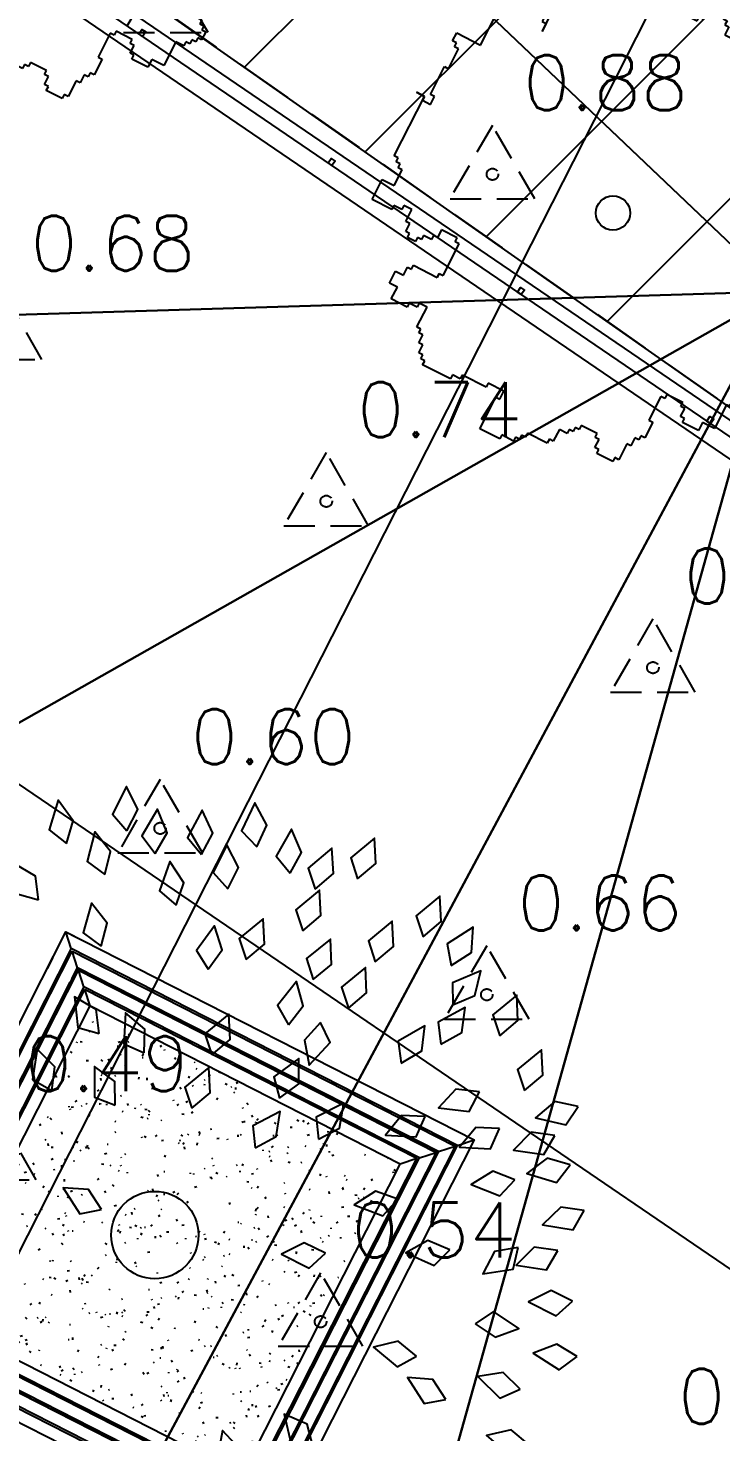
# Model space of a CAD drawing. Header units: metres. Extents: x 543100 to 543604, y 9574012 to 9574398.
# Drawn here: x 543233.81 to 543241.38, y 9574152.51 to 9574167.81 of the extents above; entities that cross this region are included whole.
import ezdxf

# ---------------------------------------------------------------- set-up
doc = ezdxf.new("R2010")
doc.units = ezdxf.units.M
doc.header["$LTSCALE"] = 0.1
for name, pattern in [('CONTINUO', [0]), ('DASHED2', [9.524999999999999, 6.35, -3.175]), ('HIDDEN', [9.524999999999999, 6.35, -3.175])]:
    doc.linetypes.add(name, pattern=pattern)
for name, color, linetype in [('#PROJ_PLATOS', 2, 'HIDDEN'), ('Area praça', 5, 'Continuous'), ('C-TOPO-TEXT', 7, 'Continuous'), ('HACHURA', 1, 'Continuous'), ('IMPL_CANTEIRO', 8, 'Continuous'), ('IMPL_CERCA', 8, 'Continuous'), ('IMPL_MEIO FIO', 8, 'Continuous'), ('IMPL_VEGETAÇÃO', 8, 'Continuous'), ('IMPL_ÁRVORES', 8, 'Continuous'), ('IMPLANTAÇÃO', 1, 'Continuous'), ('MalhaTriTG', 7, 'CONTINUO'), ('PROJ_PLATOS', 2, 'DASHED2'), ('PROJ_TERRA_PERFIS', 2, 'Continuous'), ('XREF_IMPLNTACAO', 2, 'Continuous')]:
    doc.layers.add(name, color=color, linetype=linetype)
doc.layers.get('IMPLANTAÇÃO').off()
doc.styles.get("Standard").update_dxf_attribs({"font": 'simplex.shx'})

# ---------------------------------------------------------------- blocks, each defined once
blk = doc.blocks.new('A$C76815E95')
at = {"layer": 'HACHURA'}
h = blk.add_hatch(dxfattribs=at)
h.set_pattern_fill('ANSI31', color=1, scale=0.5, style=0)
h.set_pattern_definition([(45, (-56.71623454557266, -140.2760906778276), (-1.122532015133644, 1.122532015133644), [])])
h.paths.add_polyline_path([(78.50253660278395, -21.53023425675929), (78.1706479433924, -22.02040452882648), (30.00293476006482, -129.1186275184155), (23.85615117452107, -140.2760906778276), (-56.71623454557266, -83.83502537757158), (-56.29154449922498, -82.40403590723872), (-2.601691384217702, 20.28950879722834), (78.41679475666024, -21.48937489651144)])
at = {"layer": 'HACHURA', "color": 8, "elevation": 30.47163635617762, "flags": 128}
blk.add_lwpolyline([(78.50253660278395, -21.53023425675929), (78.1706479433924, -22.02040452882648), (30.00293476006482, -129.1186275184155), (23.85615117452107, -140.2760906778276), (-56.71623454557266, -83.83502537757158), (-56.29154449922498, -82.40403590723872), (-2.601691384217702, 20.28950879722834), (78.41679475666024, -21.48937489651144)], close=True, dxfattribs=at)
blk = doc.blocks.new('A$C7A5F3391')
at = {"layer": 'IMPL_CANTEIRO', "ltscale": 10}
h = blk.add_hatch(dxfattribs=at)
h.set_pattern_fill('STIPPLE', color=1, scale=1.199999999999999, style=0)
h.set_pattern_definition([(0, (1.314001066493802, 1.12600040435791), (0.5280000000000001, 0.912), [0.024, -0.804, 0.012, -0.3479999999999999, 0.024, -0.8519999999999999]), (10, (1.086001066491008, 1.618000403046608), (0.3227045468060177, 1.141377139893174), [0.01199999999999999, -0.2039999999999996, 0.02399999999999998, -0.6359999999999986, 0.01199999999999999, -0.7919999999999985]), (20, (0.9660010664956644, 1.234000403434038), (0.5338838142368371, 0.8839050135031062), [0.024, -0.6600000000000001, 0.012, -0.4919999999999999, 0.024, -0.384]), (30, (1.314001066493802, 1.162000402808189), (-0.0878770255651225, 1.016207473096821), [0.012, -0.396, 0.024, -0.588, 0.012, -0.7800000000000001]), (40, (0.9780010664835572, 1.426000403240323), (0.1353436692790789, 0.8654814216296473), [0.02399999999999998, -0.5279999999999986, 0.01199999999999999, -0.3359999999999992, 0.02399999999999998, -0.6119999999999985]), (49.99999999999999, (1.158001066418365, 0.9940004032105207), (-0.3209914589391149, 0.942933976102324), [0.012, -0.4440000000000001, 0.024, -0.7320000000000001, 0.012, -0.3720000000000001]), (59.99999999999999, (1.194001066498458, 1.078000403940678), (-0.3978921197972753, 0.8948306325798366), [0.024, -0.4919999999999999, 0.012, -0.5760000000000001, 0.024, -0.4440000000000001]), (70, (1.062001066398807, 0.9340004026889801), (-0.4395690809214816, 0.8623473911932729), [0.01199999999999999, -0.2279999999999996, 0.02399999999999998, -0.3839999999999992, 0.01199999999999999, -0.5279999999999986]), (80, (1.122001066454686, 1.642000403255224), (-0.8342613752752936, 0.6588778018143997), [0.02399999999999998, -0.5279999999999986, 0.01199999999999999, -0.6239999999999986, 0.02399999999999998, -0.5879999999999984]), (90, (1.194001066498458, 1.12600040435791), (-1.056, 0.4440000000000001), [0.012, -0.3720000000000001, 0.024, -0.7320000000000001, 0.012, -0.7440000000000001]), (99.99999999999984, (1.002001066459343, 1.498000403866172), (-0.9564327567144508, 0.5868324990008614), [0.024, -0.4679999999999999, 0.012, -0.3839999999999999, 0.024, -0.8759999999999998]), (109.9999999999999, (0.9180010664276779, 0.814000403508544), (-0.8941034981209792, 0.3513900036253563), [0.012, -0.3119999999999997, 0.02399999999999999, -0.6359999999999995, 0.012, -0.6959999999999995]), (120, (0.5940010664053261, 0.9580004028975964), (-1.167384387633061, 0.101969071343143), [0.02399999999999998, -0.8039999999999985, 0.01199999999999999, -0.3719999999999992, 0.02399999999999998, -0.4919999999999992]), (130, (0.8580010664882138, 0.6940004043281078), (-1.153201201712265, 0.2542105197850551), [0.012, -0.264, 0.024, -0.5160000000000001, 0.012, -0.6720000000000002]), (140, (0.4980010665021837, 1.654000403359532), (-0.8361066983658826, -0.0816675513757016), [0.024, -0.4320000000000001, 0.012, -0.3720000000000001, 0.024, -0.504]), (150, (1.494001066428609, 0.6220004037022591), (-0.9452998889711172, -0.7013074360871939), [0.012, -0.336, 0.024, -0.7440000000000001, 0.012, -0.684]), (160, (0.7020010664127767, 1.294000403955579), (-0.918770361561692, -0.5595042651453135), [0.02399999999999998, -0.5039999999999986, 0.01199999999999999, -0.4559999999999992, 0.02399999999999998, -0.7319999999999985]), (170, (0.7740010664565489, 1.006000403314829), (-0.8459059631251259, -0.5819511161165967), [0.01199999999999999, -0.3959999999999992, 0.02399999999999998, -0.5399999999999985, 0.01199999999999999, -0.5279999999999986])])
h.paths.add_polyline_path([(4.400001066504046, 0.6000004038214684), (4.400001066504046, 4.400000402703881), (0.6000010668067262, 4.400000402703881), (0.6000010664574802, 0.6000004038214684)])
at = {"layer": 'IMPL_CANTEIRO', "color": 1, "ltscale": 10}
for p, q in [((0.1350010664900765, 4.865000404417515), (1.06648076325655e-06, 5.000000404193997)), ((4.86500106647145, 4.865000404417515), (5.000001066480763, 5.000000404193997)), ((0.2900010664016008, 4.710000403225422), (0.1550010665087029, 4.845000403001904)), ((4.71000106644351, 4.710000403225422), (4.845001066452824, 4.845000403001904)), ((0.4450010664295405, 4.555000403895974), (0.3100010665366426, 4.690000403672457)), ((4.555001066531986, 4.555000403895974), (4.690001066424884, 4.690000403672457)), ((0.465001066448167, 4.535000404343009), (0.6000010664574802, 4.400000402703881)), ((4.535001066396944, 4.535000404343009), (4.400001066504046, 4.400000402703881)), ((0.465001066448167, 0.4650004040449858), (0.6000010664574802, 0.6000004038214684)), ((4.535001066396944, 0.4650004040449858), (4.400001066504046, 0.6000004038214684)), ((0.4450010664295405, 0.4450004026293755), (0.3100010665366426, 0.3100004028528929)), ((4.555001066531986, 0.4450004026293755), (4.690001066424884, 0.3100004028528929)), ((0.2900010664016008, 0.2900004032999277), (0.1550010665087029, 0.1550004035234451)), ((4.71000106644351, 0.2900004032999277), (4.845001066452824, 0.1550004035234451)), ((0.1350010664900765, 0.13500040397048), (1.06648076325655e-06, 4.041939973831177e-07)), ((4.86500106647145, 0.13500040397048), (5.000001066480763, 4.041939973831177e-07))]:
    blk.add_line(p, q, dxfattribs=at)
for points in [[(1.06648076325655e-06, 4.865000404417515), (1.06648076325655e-06, 5.000000404193997), (5.000001066480763, 5.000000404193997), (5.000001066480763, 4.041939973831177e-07), (4.86500106647145, 4.041939973831177e-07)], [(5.000001066480763, 0.13500040397048), (5.000001066480763, 4.041939973831177e-07), (1.06648076325655e-06, 4.041939973831177e-07), (1.06648076325655e-06, 5.000000404193997), (0.1350010664900765, 5.000000404193997)], [(1.06648076325655e-06, 4.710000403225422), (1.06648076325655e-06, 4.845000403001904)], [(0.1350010664900765, 4.865000404417515), (0.1350010664900765, 0.13500040397048), (4.86500106647145, 0.13500040397048)], [(4.86500106647145, 0.13500040397048), (4.86500106647145, 4.865000404417515), (0.1350010664900765, 4.865000404417515)], [(0.1550010665087029, 4.845000403001904), (4.845001066452824, 4.845000403001904), (4.845001066452824, 0.1550004035234451), (0.1550010665087029, 0.1550004035234451), (0.1550010665087029, 4.845000403001904)], [(1.06648076325655e-06, 4.555000403895974), (1.06648076325655e-06, 4.690000403672457)], [(0.2900010664016008, 4.710000403225422), (0.2900010664016008, 0.2900004032999277), (4.71000106644351, 0.2900004032999277)], [(0.2900010664016008, 4.575000403448939), (0.2900010665180162, 4.710000403225422), (4.71000106644351, 4.710000403225422), (4.71000106644351, 0.4650004040449858)], [(4.71000106644351, 0.2900004032999277), (4.71000106644351, 4.710000403225422), (0.2900010664016008, 4.710000403225422)], [(4.53500106651336, 0.2900004032999277), (0.2900010665180162, 0.2900004032999277), (0.2900010665180162, 4.535000404343009)], [(4.53500106651336, 0.4650004040449858), (0.465001066448167, 0.4650004040449858), (0.465001066448167, 4.535000404343009)], [(4.535001066396944, 4.041939973831177e-07), (4.400001066504046, 4.041939973831177e-07)]]:
    blk.add_lwpolyline(points, dxfattribs=at)
for points in [[(4.690001066424884, 0.3100004028528929), (0.3100010665366426, 0.3100004028528929), (0.3100010665366426, 4.690000403672457), (4.690001066424884, 4.690000403672457), (4.690001066424884, 0.3100004028528929)], [(4.555001066531986, 0.4450004026293755), (4.555001066531986, 4.555000403895974), (0.4450010664295405, 4.555000403895974), (0.4450010664295405, 0.4450004026293755), (4.555001066531986, 0.4450004026293755)], [(0.465001066448167, 4.535000404343009), (0.465001066448167, 0.4650004040449858), (4.53500106651336, 0.4650004040449858), (4.53500106651336, 4.535000404343009)], [(4.400001066504046, 0.6000004038214684), (4.400001066504046, 4.400000402703881), (0.6000010664574802, 4.400000402703881), (0.6000010664574802, 0.6000004038214684), (4.400001066504046, 0.6000004038214684)]]:
    blk.add_lwpolyline(points, close=True, dxfattribs=at)
blk = doc.blocks.new('A1')
at = {"color": 2, "linetype": 'ByBlock'}
for points in [[(1605.805146769321, 855.835932528212), (1603.935506710344, 834.0568507086693), (1621.185543013738, 818.5337970993021), (1623.88547463397, 846.6701603739318)], [(1697.727933368341, 853.670775403324), (1692.859250214816, 832.3606866375999), (1707.792545887601, 814.5976456204514), (1714.364193248543, 842.0886990749716)], [(1562.249442142199, 829.1879277346226), (1562.570165614134, 807.3310959581042), (1581.287975911715, 793.6134969155768), (1581.156749833615, 821.8787998290843)], [(1655.827936582584, 822.8912061060992), (1649.445784483455, 801.9844585485259), (1663.068773062901, 783.1976778772123), (1671.59212260717, 810.1475773505333)], [(1483.701804994094, 801.2094770014766), (1490.56915167703, 780.4570432071275), (1512.541648488745, 772.9912324884662), (1503.931237245813, 799.9134424145373)], [(1621.488139643601, 759.1254185727777), (1623.930958217156, 780.8476789585934), (1607.095906378131, 796.8198414735775), (1603.655585073986, 768.7643828531925)], [(1527.321387777894, 796.0382274261221), (1534.401847885043, 775.3575348960463), (1556.449981647228, 768.1181465632836), (1547.563081762117, 794.9503581662784)], [(1452.367947790961, 770.7381590355562), (1456.383929816725, 749.251050174166), (1477.153701888621, 738.8999384508189), (1472.239667440532, 766.7351110660356)], [(1541.33466052361, 762.5701398026209), (1554.188659411732, 744.8896796435472), (1577.390920452622, 744.4606943079763), (1560.999854648378, 767.4884499710201)], [(1695.059017750933, 766.5309269304782), (1684.185614917522, 747.5679875571934), (1693.287635356688, 726.2212742328252), (1707.593015173564, 750.5995571373035)], [(1401.371083981562, 753.1041829222904), (1406.825013291718, 731.9363154356411), (1428.24473479886, 723.007459048387), (1421.467277005049, 750.4484982949062)], [(1434.519913082167, 746.0343645548376), (1441.676603159797, 725.3799280826113), (1463.751288521906, 718.2219107599457), (1454.765481849751, 745.0211616361642)], [(1487.349490312144, 731.8431149518942), (1489.484387298575, 710.0884333015044), (1509.276821186622, 697.972802628073), (1506.7985223504, 726.1295532210343)], [(1672.19243698505, 724.6559871093675), (1667.484273405992, 703.3098597190108), (1682.550832425554, 685.6597111321639), (1688.915393473382, 713.1994448226773)], [(1410.73386247116, 702.6176660150026), (1390.616083343322, 711.1674567619183), (1370.498304215485, 699.6000928102094), (1396.399944842575, 688.2841932922327)], [(1571.548081280026, 707.6948361854231), (1572.897589419912, 685.8773480936907), (1592.240539424931, 673.056301688227), (1590.778572273389, 701.2840756196531)], [(1451.931999201903, 697.9274346674154), (1461.064482215511, 678.067381473664), (1483.73091899999, 673.0912796536686), (1472.180085787086, 698.889008646034)], [(1376.282165714737, 659.6172478466923), (1356.1643865869, 668.167038593608), (1336.046607459063, 656.5996746418991), (1361.948248086153, 645.2837751239225)], [(1789.237755888362, 677.9905854995447), (1772.756356304956, 663.6313575737635), (1774.369732900194, 640.4812828052087), (1795.866611124067, 658.8341789173725)], [(1430.384873712266, 666.3335064193398), (1438.178706807111, 645.9109667990518), (1460.464774762134, 639.441027005528), (1450.652126998818, 665.9486959514959)], [(1551.841715252689, 644.2209406873433), (1554.488624586732, 622.522603658211), (1574.561043537183, 610.8767055260239), (1571.419975885604, 638.9672424216417)], [(1473.003234759495, 632.2673248861447), (1482.227414249997, 612.4496945641436), (1504.916608676869, 607.5784111513944), (1493.246660624061, 633.3224761280189)], [(1370.506289334895, 608.5773974895322), (1353.690627096682, 622.5436948636707), (1331.098604173359, 617.2399748428008), (1352.660318782067, 598.9632948322375)], [(1407.580389902089, 615.1675248890926), (1389.35719607406, 627.2397726316873), (1367.468539011684, 619.5316186481784), (1390.874773659496, 603.6857122781571)], [(1842.144852864153, 625.1705891475613), (1821.234224379189, 618.801164117287), (1813.24542767875, 597.0133676911495), (1840.365727402343, 604.977908605628)], [(1625.815032322537, 607.6719504558448), (1626.254020611507, 585.8171741327012), (1645.045784184739, 572.2010598692453), (1644.761613634231, 600.4652388980827)], [(1339.031908620562, 590.9563280872221), (1320.133823516009, 601.942061482564), (1298.733476577185, 592.9668680737441), (1323.026445264961, 578.5170846355513)], [(1439.407177066656, 590.5707068000656), (1421.009162993449, 602.3748178218477), (1399.235723286552, 594.3469744528031), (1422.871480200791, 578.8455047106485)], [(1535.882380500557, 554.4883034981798), (1518.080356993575, 567.1734096431566), (1495.94218042682, 560.2142369820638), (1518.795888348332, 543.5813598011875)], [(1327.496551329733, 556.0139011487764), (1307.378772201896, 564.5636918956915), (1287.260993074058, 552.9963279439833), (1313.162633701149, 541.6804284260065)], [(1367.732109585407, 527.3469557032354), (1347.61433045757, 535.8967464501511), (1327.496551329733, 524.3293824984421), (1353.398191956823, 513.0134829804655)], [(1416.517723970412, 524.5808469321751), (1396.399944842575, 533.1306376790908), (1376.282165714738, 521.5632737273819), (1402.183806341829, 510.2473742094053)], [(1439.936584409221, 507.9215759848083), (1461.027378739647, 502.1768085078638), (1479.392097845023, 516.3636347212346), (1452.195957117716, 524.0652253761823)], [(1518.549657046377, 505.7413202655241), (1498.993337784474, 515.5072987510114), (1478.204815717976, 505.193895039411), (1503.36470866223, 492.312732199453)], [(1569.10941863211, 506.4005534170423), (1551.15705384351, 518.871983060414), (1529.103634848492, 511.6487111938766), (1552.154507121278, 495.2901704111658)], [(1407.989966793425, 483.9513708925214), (1387.943637593153, 492.6673702297645), (1367.730812145157, 481.2669038692796), (1393.537911516714, 469.7370213415825)], [(1307.378772201896, 478.5628555590716), (1287.260993074058, 487.1126463059874), (1267.143213946221, 475.5452823542784), (1293.044854573311, 464.2293828363018)], [(1455.059716797969, 482.6121713943778), (1433.604303641036, 486.7941810928111), (1416.329855252674, 471.2982984556208), (1444.017720715244, 465.6126432425001)], [(1372.54022024436, 455.4367154117792), (1352.3436859367, 463.798770231738), (1332.334510929687, 452.0445428489425), (1358.34041779009, 440.9703666970152)], [(1333.243799355407, 448.2266765229657), (1313.072593333625, 456.649645505414), (1293.028035712929, 444.9558584533807), (1319.000402769615, 433.8032480617006)], [(1511.322758110345, 432.5448641859682), (1491.204978982508, 441.0946549328832), (1471.087199854671, 429.5272909811749), (1496.988840481761, 418.2113914631983)], [(1563.126039364526, 438.3285461618229), (1543.008260236689, 446.878336908738), (1522.890481108852, 435.3109729570297), (1548.792121735942, 423.9950734390531)], [(1419.28391860049, 420.9775002342586), (1399.166139472653, 429.5272909811736), (1379.048360344816, 417.9599270294653), (1404.950000971907, 406.6440275114887)], [(1330.826670221171, 421.0966651293322), (1308.982454298639, 421.9054849994651), (1294.316217142284, 403.9213132503625), (1322.5505579424, 402.5921899833958)], [(1683.145728019312, 406.6066364572472), (1672.341899254213, 387.6039723580491), (1681.522096362743, 366.2907622085611), (1695.738031293999, 390.7213119998814)], [(1443.116483006037, 394.1121453409192), (1421.504897694639, 397.3928981783905), (1404.893849092158, 381.1878986364654), (1432.79533589894, 376.6655537749112)], [(1323.050186818078, 383.0532466080728), (1301.211168922613, 382.1144941305684), (1288.028436331404, 363.0162086772507), (1316.278721240538, 363.9467846433446)], [(1369.40359450773, 376.8829974925), (1347.548171716146, 376.4774688824347), (1333.903303648319, 357.7065732927358), (1362.167884611692, 357.9474716963201)], [(1537.933184464585, 376.3821109997231), (1518.071378537852, 367.2534405499109), (1513.090925692175, 344.5879594105289), (1538.890871541898, 356.1338402009766)], [(1592.611716881266, 374.5063733399847), (1573.256337759834, 364.3479651025646), (1569.472196763241, 341.4523493050891), (1594.630681965872, 354.336261420005)], [(1352.149702690532, 340.9951831265333), (1330.294656771317, 341.4205379448313), (1315.946279335931, 323.1817602774695), (1344.19959681808, 322.3483214202245)], [(1404.214959962012, 341.3379358943461), (1382.558203602869, 338.3699630418404), (1371.210856598375, 318.127269007021), (1399.251793241514, 321.6840148865178)], [(1540.629021322103, 331.5928971418144), (1522.462362812728, 319.4357396839113), (1521.131972787046, 296.267679596643), (1544.779350979022, 311.7514153771805)], [(1606.985857690039, 316.7041015266496), (1586.343054850017, 309.5139242158712), (1579.220846895336, 287.4276592605177), (1606.005489661047, 296.456916206088)], [(1370.504571019205, 302.8261831179324), (1348.677192978255, 304.0049649933941), (1333.708378343731, 286.2718452942275), (1361.916149323615, 284.4645751367093)], [(1468.695821488649, 296.9764237648368), (1447.325351555455, 292.3800149833016), (1437.540509518877, 271.3375386046305), (1465.23239448503, 277.0035845007752)], [(1363.80573268345, 270.2897353887587), (1341.946784312251, 270.188074394396), (1328.042286671324, 251.6086801313636), (1356.307485226049, 251.45662837093)], [(1408.722477222235, 270.5294687535088), (1387.437419554296, 265.5524938766379), (1378.029580756564, 244.338783334076), (1405.615962417985, 250.4980134731655)], [(1399.484493639404, 226.1499623564425), (1377.989261559991, 222.1776888632583), (1367.595929928404, 201.4290117144955), (1395.441039081256, 206.286425155994)], [(1456.881544207616, 226.597870043015), (1438.726776224497, 214.4229631303681), (1437.419030236507, 191.253613846053), (1461.051264039074, 206.7604540972677)]]:
    blk.add_lwpolyline(points, close=True, dxfattribs=at)
at = {"color": 2}
blk.add_circle((1681.969863915083, 460.757474932687), 40, dxfattribs=at)
blk = doc.blocks.new('Arv-sup')
at = {"layer": 'IMPL_VEGETAÇÃO', "color": 2}
for p, q in [((-0.415055821887476, 2.138491807605618), (-0.3374561002065271, 2.138491807605618)), ((-0.415055821887476, 2.060930780092463), (-0.415055821887476, 2.138491807605618)), ((-0.3374561002065271, 2.138491807605618), (-0.3374561002065271, 2.09971129384904)), ((-0.3374561002065271, 2.09971129384904), (-0.2210565176851027, 2.09971129384904)), ((-0.2210565176851027, 2.09971129384904), (-0.2210565176851027, 2.060930780092463)), ((-0.8806546373597381, 2.060930780092463), (-0.8030544302922191, 2.060930780092463)), ((-0.8806546373597381, 1.71190549425117), (-0.8806546373597381, 2.060930780092463)), ((-0.8030544302922191, 2.060930780092463), (-0.8030544302922191, 2.022150266335885)), ((-0.8030544302922191, 2.022150266335885), (-0.6866548477707966, 2.022150266335885)), ((-0.6866548477707966, 2.022150266335885), (-0.6866548477707966, 1.94458890780669)), ((-0.5314554044088986, 1.983369752579293), (-0.492655543568425, 1.983369752579293)), ((-0.5314554044088986, 1.905808394050112), (-0.5314554044088986, 1.983369752579293)), ((-0.492655543568425, 2.022150266335885), (-0.4538556827279496, 2.022150266335885)), ((-0.492655543568425, 1.983369752579293), (-0.492655543568425, 2.022150266335885)), ((-0.4538556827279496, 2.060930780092463), (-0.415055821887476, 2.060930780092463)), ((-0.4538556827279496, 2.022150266335885), (-0.4538556827279496, 2.060930780092463)), ((-0.2210565176851027, 2.060930780092463), (-0.1822566568446291, 2.060930780092463)), ((-0.2210565176851027, 2.022150266335885), (-0.2210565176851027, 1.86702788029352)), ((-0.1822566568446291, 2.022150266335885), (-0.2210565176851027, 2.022150266335885)), ((-0.1822566568446291, 2.060930780092463), (-0.1822566568446291, 2.022150266335885)), ((-0.06585707432320476, 2.022150266335885), (0.01174264735774422, 2.022150266335885)), ((-0.06585707432320476, 1.86702788029352), (-0.06585707432320476, 2.022150266335885)), ((0.01174264735774422, 2.022150266335885), (0.01174264735774422, 1.983369752579293)), ((0.01174264735774422, 1.983369752579293), (0.05054250819821782, 1.983369752579293)), ((0.01174264735774422, 1.983369752579293), (0.08934236903869142, 1.983369752579293)), ((0.05054250819821782, 1.983369752579293), (0.05054250819821782, 1.94458890780669)), ((0.08934236903869142, 1.983369752579293), (0.08934236903869142, 1.94458890780669)), ((0.3997412557624873, 1.983369752579293), (0.4773414628300063, 1.983369752579293)), ((0.3997412557624873, 1.94458890780669), (0.3997412557624873, 1.983369752579293)), ((0.4773414628300063, 1.983369752579293), (0.4773414628300063, 1.905808394050112)), ((-0.6866548477707966, 1.94458890780669), (-0.6090551260898476, 1.94458890780669)), ((-0.6090551260898476, 1.94458890780669), (-0.6090551260898476, 1.905808394050112)), ((-0.6090551260898476, 1.905808394050112), (-0.5314554044088986, 1.905808394050112)), ((-0.2210565176851027, 1.86702788029352), (-0.1822566568446291, 1.86702788029352)), ((-0.1822566568446291, 1.86702788029352), (-0.1822566568446291, 1.828247366536942)), ((-0.1046569351636801, 1.86702788029352), (-0.06585707432320476, 1.86702788029352)), ((-0.1046569351636801, 1.828247366536942), (-0.1046569351636801, 1.86702788029352)), ((0.08934236903869142, 1.94458890780669), (0.1281422298791668, 1.94458890780669)), ((0.1281422298791668, 1.94458890780669), (0.1281422298791668, 1.905808394050112)), ((0.1281422298791668, 1.905808394050112), (0.1669420907196404, 1.905808394050112)), ((0.1669420907196404, 1.905808394050112), (0.1669420907196404, 1.828247366536942)), ((0.2833416732410647, 1.86702788029352), (0.3221415340815383, 1.86702788029352)), ((0.2833416732410647, 1.828247366536942), (0.2833416732410647, 1.86702788029352)), ((0.3221415340815383, 1.905808394050112), (0.3609413949220137, 1.905808394050112)), ((0.3221415340815383, 1.86702788029352), (0.3221415340815383, 1.905808394050112)), ((0.3609413949220137, 1.94458890780669), (0.3997412557624873, 1.94458890780669)), ((0.3609413949220137, 1.905808394050112), (0.3609413949220137, 1.94458890780669)), ((0.4773414628300063, 1.905808394050112), (0.5161413236704799, 1.905808394050112)), ((0.5161413236704799, 1.905808394050112), (0.5161413236704799, 1.86702788029352)), ((0.5161413236704799, 1.86702788029352), (0.6713407670323779, 1.86702788029352)), ((0.6713407670323779, 1.86702788029352), (0.6713407670323779, 1.828247366536942)), ((-1.268653245764483, 1.750686008007747), (-1.152253663243059, 1.750686008007747)), ((-1.268653245764483, 1.71190549425117), (-1.268653245764483, 1.750686008007747)), ((-1.152253663243059, 1.750686008007747), (-1.152253663243059, 1.71190549425117)), ((-0.1822566568446291, 1.828247366536942), (-0.1046569351636801, 1.828247366536942)), ((0.1669420907196404, 1.828247366536942), (0.2833416732410647, 1.828247366536942)), ((0.6713407670323779, 1.828247366536942), (0.7101406278728533, 1.828247366536942)), ((0.7101406278728533, 1.828247366536942), (0.7101406278728533, 1.71190549425117)), ((-1.307453106604957, 1.71190549425117), (-1.268653245764483, 1.71190549425117)), ((-1.307453106604957, 1.556783108208819), (-1.307453106604957, 1.71190549425117)), ((-1.152253663243059, 1.71190549425117), (-0.8806546373597381, 1.71190549425117)), ((0.7101406278728533, 1.71190549425117), (0.7489404887133269, 1.71190549425117)), ((0.7489404887133269, 1.71190549425117), (0.7489404887133269, 1.595563621965397)), ((0.7489404887133269, 1.595563621965397), (0.7877403495538022, 1.595563621965397)), ((0.7877403495538022, 1.595563621965397), (0.7877403495538022, 1.440441235923046)), ((-1.268653245764483, 1.556783108208819), (-1.307453106604957, 1.556783108208819)), ((-1.268653245764483, 1.518002594452227), (-1.268653245764483, 1.556783108208819)), ((-1.229853384924008, 1.518002594452227), (-1.268653245764483, 1.518002594452227)), ((-1.229853384924008, 1.401660722166454), (-1.229853384924008, 1.518002594452227)), ((0.9041399320752248, 1.479221749679624), (0.9429397929157002, 1.479221749679624)), ((0.9041399320752248, 1.440441235923046), (0.9041399320752248, 1.479221749679624)), ((0.9429397929157002, 1.518002594452227), (1.020539514596647, 1.518002594452227)), ((0.9429397929157002, 1.479221749679624), (0.9429397929157002, 1.518002594452227)), ((1.020539514596647, 1.556783108208819), (1.098139236277596, 1.556783108208819)), ((1.020539514596647, 1.518002594452227), (1.020539514596647, 1.556783108208819)), ((1.098139236277596, 1.556783108208819), (1.098139236277596, 1.479221749679624)), ((1.098139236277596, 1.479221749679624), (1.136939097118072, 1.479221749679624)), ((1.136939097118072, 1.479221749679624), (1.136939097118072, 1.440441235923046)), ((-1.307453106604957, 1.362880208409877), (-1.268653245764483, 1.362880208409877)), ((-1.307453106604957, 1.285318849880682), (-1.307453106604957, 1.362880208409877)), ((-1.268653245764483, 1.401660722166454), (-1.229853384924008, 1.401660722166454)), ((-1.268653245764483, 1.362880208409877), (-1.268653245764483, 1.401660722166454)), ((0.7877403495538022, 1.440441235923046), (0.9041399320752248, 1.440441235923046)), ((1.136939097118072, 1.440441235923046), (1.408538123001392, 1.440441235923046)), ((1.408538123001392, 1.440441235923046), (1.408538123001392, 1.362880208409877)), ((1.408538123001392, 1.362880208409877), (1.447337983841868, 1.362880208409877)), ((1.447337983841868, 1.362880208409877), (1.447337983841868, 1.324099363637274)), ((-1.695451715009701, 0.7811711779970381), (-1.695451715009701, 1.324099363637274)), ((-1.695451715009701, 1.324099363637274), (-1.617851993328753, 1.324099363637274)), ((-1.617851993328753, 1.324099363637274), (-1.617851993328753, 1.285318849880682)), ((-1.617851993328753, 1.285318849880682), (-1.385052828285906, 1.285318849880682)), ((-1.385052828285906, 1.285318849880682), (-1.385052828285906, 1.246538336124104)), ((-1.385052828285906, 1.246538336124104), (-1.307453106604957, 1.246538336124104)), ((-1.268653245764483, 1.285318849880682), (-1.307453106604957, 1.285318849880682)), ((-1.307453106604957, 1.246538336124104), (-1.307453106604957, 1.207757822367526)), ((-1.268653245764483, 1.130196463838331), (-1.268653245764483, 1.285318849880682)), ((1.447337983841868, 1.324099363637274), (1.486137844682341, 1.324099363637274)), ((1.486137844682341, 1.324099363637274), (1.486137844682341, 1.285318849880682)), ((1.486137844682341, 1.285318849880682), (1.524937705522817, 1.285318849880682)), ((1.524937705522817, 1.285318849880682), (1.524937705522817, 1.207757822367526)), ((-1.307453106604957, 1.207757822367526), (-1.268653245764483, 1.207757822367526)), ((-1.268653245764483, 1.207757822367526), (-1.268653245764483, 1.130196463838331)), ((1.524937705522817, 1.207757822367526), (1.56373756636329, 1.207757822367526)), ((1.56373756636329, 1.207757822367526), (1.56373756636329, 1.130196463838331)), ((1.56373756636329, 1.130196463838331), (1.641337288044239, 1.130196463838331)), ((1.641337288044239, 1.130196463838331), (1.641337288044239, 1.091415950081753)), ((1.641337288044239, 1.091415950081753), (1.718937009725188, 1.091415950081753)), ((1.718937009725188, 1.091415950081753), (1.718937009725188, 1.052635436325176)), ((1.718937009725188, 1.052635436325176), (1.757736870565662, 1.052635436325176)), ((1.757736870565662, 1.052635436325176), (1.757736870565662, 0.8975130502828108)), ((1.602537427203764, 0.8587322055102078), (1.602537427203764, 0.7811711779970381)), ((1.641337288044239, 0.8587322055102078), (1.602537427203764, 0.8587322055102078)), ((1.641337288044239, 0.8975130502828108), (1.641337288044239, 0.8587322055102078)), ((1.757736870565662, 0.8975130502828108), (1.641337288044239, 0.8975130502828108)), ((-1.928250880052548, 0.7811711779970381), (-1.695451715009701, 0.7811711779970381)), ((-1.928250880052548, 0.7036101504838825), (-1.928250880052548, 0.7811711779970381)), ((1.602537427203764, 0.7811711779970381), (1.718937009725188, 0.7811711779970381)), ((1.718937009725188, 0.7811711779970381), (1.718937009725188, 0.7423906642404603)), ((1.718937009725188, 0.7423906642404603), (1.796536731406137, 0.7423906642404603)), ((1.796536731406137, 0.7423906642404603), (1.796536731406137, 0.7036101504838825)), ((-1.889451019212073, 0.7036101504838825), (-1.928250880052548, 0.7036101504838825)), ((-1.889451019212073, 0.6648293057112653), (-1.889451019212073, 0.7036101504838825)), ((-1.850651158371599, 0.6648293057112653), (-1.889451019212073, 0.6648293057112653)), ((-1.850651158371599, 0.470926405912337), (-1.850651158371599, 0.6648293057112653)), ((1.796536731406137, 0.7036101504838825), (1.874136938473656, 0.7036101504838825)), ((1.874136938473656, 0.7036101504838825), (1.874136938473656, 0.5097069196689148)), ((1.835337077633181, 0.5097069196689148), (1.835337077633181, 0.3545845336265643)), ((1.874136938473656, 0.5097069196689148), (1.835337077633181, 0.5097069196689148)), ((-1.889451019212073, 0.470926405912337), (-1.850651158371599, 0.470926405912337)), ((-1.889451019212073, 0.1994621475841996), (-1.889451019212073, 0.470926405912337)), ((1.835337077633181, 0.3545845336265643), (1.91293679931413, 0.3545845336265643)), ((1.91293679931413, 0.3545845336265643), (1.91293679931413, 0.3158040198699723)), ((1.91293679931413, 0.3158040198699723), (1.990536520995079, 0.3158040198699723)), ((1.990536520995079, 0.3158040198699723), (1.990536520995079, 0.2382429923568168)), ((-2.005850601733496, 0.1606816338276218), (-1.928250880052548, 0.1606816338276218)), ((-1.928250880052548, 0.1606816338276218), (-2.005850601733496, 0.1606816338276218)), ((-1.928250880052548, 0.1606816338276218), (-1.928250880052548, 0.121901120071044)), ((-1.928250880052548, -0.4210273965852167), (-1.928250880052548, 0.1606816338276218)), ((-1.850651158371599, 0.1994621475841996), (-1.889451019212073, 0.1994621475841996)), ((-1.850651158371599, 0.121901120071044), (-1.850651158371599, 0.1994621475841996)), ((1.990536520995079, 0.2382429923568168), (2.029336381835552, 0.2382429923568168)), ((2.029336381835552, 0.2382429923568168), (2.029336381835552, 0.08312060631445206)), ((-1.928250880052548, 0.121901120071044), (-1.850651158371599, 0.121901120071044)), ((1.874136938473656, 0.08312060631445206), (1.874136938473656, -0.1107826245005015)), ((2.029336381835552, 0.08312060631445206), (1.874136938473656, 0.08312060631445206)), ((1.874136938473656, -0.1107826245005015), (1.91293679931413, -0.1107826245005015)), ((1.91293679931413, -0.1107826245005015), (1.91293679931413, -0.4210273965852167)), ((-1.889451019212073, -0.4210273965852167), (-1.928250880052548, -0.4210273965852167)), ((-1.889451019212073, -0.4598079103417945), (-1.889451019212073, -0.4210273965852167)), ((-1.850651158371599, -0.4598079103417945), (-1.889451019212073, -0.4598079103417945)), ((-1.850651158371599, -0.4985884240983864), (-1.850651158371599, -0.4598079103417945)), ((1.757736870565662, -0.4598079103417945), (1.757736870565662, -0.4985884240983864)), ((1.835337077633181, -0.4598079103417945), (1.757736870565662, -0.4598079103417945)), ((1.835337077633181, -0.4210273965852167), (1.835337077633181, -0.4598079103417945)), ((1.91293679931413, -0.4210273965852167), (1.835337077633181, -0.4210273965852167)), ((-1.811851297531124, -0.4985884240983864), (-1.850651158371599, -0.4985884240983864)), ((-1.811851297531124, -0.653710810140737), (-1.811851297531124, -0.4985884240983864)), ((1.718937009725188, -0.4985884240983864), (1.718937009725188, -0.7700526824265097)), ((1.757736870565662, -0.4985884240983864), (1.718937009725188, -0.4985884240983864)), ((-1.928250880052548, -0.653710810140737), (-1.811851297531124, -0.653710810140737)), ((-1.928250880052548, -0.8476137099396652), (-1.928250880052548, -0.653710810140737)), ((-1.734251575850176, -0.8476137099396652), (-1.928250880052548, -0.8476137099396652)), ((-1.734251575850176, -0.8088331961830875), (-1.734251575850176, -0.8476137099396652)), ((-1.656651854169227, -0.8088331961830875), (-1.734251575850176, -0.8088331961830875)), ((-1.656651854169227, -0.7700526824265097), (-1.656651854169227, -0.8088331961830875)), ((-1.579052132488278, -0.7700526824265097), (-1.656651854169227, -0.7700526824265097)), ((-1.579052132488278, -0.8863942236962572), (-1.579052132488278, -0.7700526824265097)), ((-1.268653245764483, -0.8088331961830875), (-1.268653245764483, -0.8863942236962572)), ((-1.113453802402585, -0.8088331961830875), (-1.268653245764483, -0.8088331961830875)), ((-1.113453802402585, -0.8476137099396652), (-1.113453802402585, -0.8088331961830875)), ((-1.07465394156211, -0.8476137099396652), (-1.113453802402585, -0.8476137099396652)), ((-1.07465394156211, -1.15785848202438), (-1.07465394156211, -0.8476137099396652)), ((1.718937009725188, -0.7700526824265097), (1.757736870565662, -0.7700526824265097)), ((1.757736870565662, -0.7700526824265097), (1.757736870565662, -0.8088331961830875)), ((1.757736870565662, -0.8088331961830875), (1.796536731406137, -0.8088331961830875)), ((1.796536731406137, -0.8088331961830875), (1.796536731406137, -0.8476137099396652)), ((1.796536731406137, -0.8476137099396652), (1.835337077633181, -0.8476137099396652)), ((1.835337077633181, -0.8476137099396652), (1.835337077633181, -0.9251750684688602)), ((-1.540252271647804, -0.8863942236962572), (-1.579052132488278, -0.8863942236962572)), ((-1.540252271647804, -0.963955582225438), (-1.540252271647804, -0.8863942236962572)), ((-1.501452410807329, -0.963955582225438), (-1.540252271647804, -0.963955582225438)), ((-1.501452410807329, -1.00273609598203), (-1.501452410807329, -0.963955582225438)), ((-1.42385268912638, -0.963955582225438), (-1.42385268912638, -1.00273609598203)), ((-1.385052828285906, -0.963955582225438), (-1.42385268912638, -0.963955582225438)), ((-1.385052828285906, -0.9251750684688602), (-1.385052828285906, -0.963955582225438)), ((-1.307453106604957, -0.9251750684688602), (-1.385052828285906, -0.9251750684688602)), ((-1.307453106604957, -0.8863942236962572), (-1.307453106604957, -0.9251750684688602)), ((-1.268653245764483, -0.8863942236962572), (-1.307453106604957, -0.8863942236962572)), ((1.757736870565662, -0.963955582225438), (1.757736870565662, -1.00273609598203)), ((1.796536731406137, -0.963955582225438), (1.757736870565662, -0.963955582225438)), ((1.796536731406137, -0.9251750684688602), (1.796536731406137, -0.963955582225438)), ((1.835337077633181, -0.9251750684688602), (1.796536731406137, -0.9251750684688602)), ((-1.42385268912638, -1.00273609598203), (-1.501452410807329, -1.00273609598203)), ((1.641337288044239, -1.041516609738608), (1.641337288044239, -1.274200354310153)), ((1.718937009725188, -1.041516609738608), (1.641337288044239, -1.041516609738608)), ((1.718937009725188, -1.00273609598203), (1.718937009725188, -1.041516609738608)), ((1.757736870565662, -1.00273609598203), (1.718937009725188, -1.00273609598203)), ((-1.346252967445432, -1.196638995780958), (-1.113453802402585, -1.196638995780958)), ((-1.346252967445432, -1.235419840553575), (-1.346252967445432, -1.196638995780958)), ((-1.113453802402585, -1.15785848202438), (-1.07465394156211, -1.15785848202438)), ((-1.113453802402585, -1.196638995780958), (-1.113453802402585, -1.15785848202438)), ((-1.113453802402585, -1.15785848202438), (-1.113453802402585, -1.196638995780958)), ((-1.113453802402585, -1.196638995780958), (-1.113453802402585, -1.15785848202438)), ((1.29213854047997, -1.196638995780958), (1.136939097118072, -1.196638995780958)), ((1.136939097118072, -1.196638995780958), (1.136939097118072, -1.235419840553575)), ((1.29213854047997, -1.235419840553575), (1.29213854047997, -1.196638995780958)), ((-1.462652549966855, -1.312980868066731), (-1.385052828285906, -1.312980868066731)), ((-1.462652549966855, -1.429322740352504), (-1.462652549966855, -1.312980868066731)), ((-1.385052828285906, -1.235419840553575), (-1.346252967445432, -1.235419840553575)), ((-1.385052828285906, -1.312980868066731), (-1.385052828285906, -1.235419840553575)), ((1.098139236277596, -1.235419840553575), (1.098139236277596, -1.468103254109096)), ((1.136939097118072, -1.235419840553575), (1.098139236277596, -1.235419840553575)), ((1.330938401320443, -1.235419840553575), (1.29213854047997, -1.235419840553575)), ((1.330938401320443, -1.312980868066731), (1.330938401320443, -1.235419840553575)), ((1.369738262160919, -1.312980868066731), (1.330938401320443, -1.312980868066731)), ((1.369738262160919, -1.351761381823323), (1.369738262160919, -1.312980868066731)), ((1.524937705522817, -1.274200354310153), (1.524937705522817, -1.351761381823323)), ((1.641337288044239, -1.274200354310153), (1.524937705522817, -1.274200354310153)), ((-1.385052828285906, -1.429322740352504), (-1.462652549966855, -1.429322740352504)), ((-1.385052828285906, -1.545664612638276), (-1.385052828285906, -1.429322740352504)), ((-1.152253663243059, -1.468103254109096), (-1.152253663243059, -1.506883767865673)), ((-1.07465394156211, -1.468103254109096), (-1.152253663243059, -1.468103254109096)), ((-1.07465394156211, -1.662006153908024), (-1.07465394156211, -1.468103254109096)), ((1.098139236277596, -1.468103254109096), (1.136939097118072, -1.468103254109096)), ((1.136939097118072, -1.468103254109096), (1.136939097118072, -1.623225640151446)), ((1.524937705522817, -1.351761381823323), (1.369738262160919, -1.351761381823323)), ((-1.229853384924008, -1.545664612638276), (-1.385052828285906, -1.545664612638276)), ((-1.229853384924008, -1.506883767865673), (-1.229853384924008, -1.545664612638276)), ((-1.152253663243059, -1.506883767865673), (-1.229853384924008, -1.506883767865673)), ((-1.035854080721636, -1.662006153908024), (-1.07465394156211, -1.662006153908024)), ((-1.035854080721636, -1.700786998680641), (-1.035854080721636, -1.662006153908024)), ((-0.9970542198811607, -1.700786998680641), (-1.035854080721636, -1.700786998680641)), ((-0.9970542198811607, -1.778348026193797), (-0.9970542198811607, -1.700786998680641)), ((1.059339375437123, -1.662006153908024), (1.059339375437123, -1.739567512437219)), ((1.098139236277596, -1.662006153908024), (1.059339375437123, -1.662006153908024)), ((1.098139236277596, -1.623225640151446), (1.098139236277596, -1.662006153908024)), ((1.136939097118072, -1.623225640151446), (1.098139236277596, -1.623225640151446)), ((-0.9582543590406871, -1.778348026193797), (-0.9970542198811607, -1.778348026193797)), ((-0.9582543590406871, -1.855909053706966), (-0.9582543590406871, -1.778348026193797)), ((-0.1434567960041537, -1.817128539950389), (-0.2986562393660517, -1.817128539950389)), ((-0.2986562393660517, -1.817128539950389), (-0.2986562393660517, -1.855909053706966)), ((-0.1434567960041537, -1.894689898479569), (-0.1434567960041537, -1.817128539950389)), ((0.5549411845109553, -1.817128539950389), (0.5549411845109553, -1.855909053706966)), ((0.5937410453514289, -1.817128539950389), (0.5549411845109553, -1.817128539950389)), ((0.5937410453514289, -1.778348026193797), (0.5937410453514289, -1.817128539950389)), ((0.7489404887133269, -1.778348026193797), (0.5937410453514289, -1.778348026193797)), ((0.7489404887133269, -1.817128539950389), (0.7489404887133269, -1.778348026193797)), ((0.7877403495538022, -1.817128539950389), (0.7489404887133269, -1.817128539950389)), ((0.7877403495538022, -1.894689898479569), (0.7877403495538022, -1.817128539950389)), ((1.020539514596647, -1.739567512437219), (1.020539514596647, -1.894689898479569)), ((1.059339375437123, -1.739567512437219), (1.020539514596647, -1.739567512437219)), ((-0.9194544982002117, -1.855909053706966), (-0.9582543590406871, -1.855909053706966)), ((-0.9194544982002117, -1.894689898479569), (-0.9194544982002117, -1.855909053706966)), ((-0.8806546373597381, -1.894689898479569), (-0.9194544982002117, -1.894689898479569)), ((-0.8806546373597381, -1.933470412236161), (-0.8806546373597381, -1.894689898479569)), ((-0.6090551260898476, -1.933470412236161), (-0.8806546373597381, -1.933470412236161)), ((-0.6090551260898476, -1.894689898479569), (-0.6090551260898476, -1.933470412236161)), ((-0.5314554044088986, -1.894689898479569), (-0.6090551260898476, -1.894689898479569)), ((-0.5314554044088986, -1.855909053706966), (-0.5314554044088986, -1.894689898479569)), ((-0.2986562393660517, -1.855909053706966), (-0.5314554044088986, -1.855909053706966)), ((-0.1822566568446291, -2.204934670564285), (-0.1822566568446291, -1.894689898479569)), ((-0.1822566568446291, -1.894689898479569), (-0.1434567960041537, -1.894689898479569)), ((0.4385411166029627, -1.894689898479569), (0.4385411166029627, -2.011031439749317)), ((0.5161413236704799, -1.894689898479569), (0.4385411166029627, -1.894689898479569)), ((0.5161413236704799, -1.855909053706966), (0.5161413236704799, -1.894689898479569)), ((0.5549411845109553, -1.855909053706966), (0.5161413236704799, -1.855909053706966)), ((0.8265402103942758, -1.894689898479569), (0.7877403495538022, -1.894689898479569)), ((0.8265402103942758, -1.933470412236161), (0.8265402103942758, -1.894689898479569)), ((0.9817396537561738, -1.933470412236161), (0.8265402103942758, -1.933470412236161)), ((0.9817396537561738, -1.894689898479569), (0.9817396537561738, -1.933470412236161)), ((1.020539514596647, -1.894689898479569), (0.9817396537561738, -1.894689898479569)), ((0.2057419515601158, -2.049812284521934), (0.2057419515601158, -2.088592798278512)), ((0.3997412557624873, -2.049812284521934), (0.2057419515601158, -2.049812284521934)), ((0.3997412557624873, -2.011031439749317), (0.3997412557624873, -2.049812284521934)), ((0.4385411166029627, -2.011031439749317), (0.3997412557624873, -2.011031439749317)), ((0.01174264735774422, -2.166153825791667), (0.01174264735774422, -2.204934670564285)), ((0.1281422298791668, -2.166153825791667), (0.01174264735774422, -2.166153825791667)), ((0.1281422298791668, -2.12737331203509), (0.1281422298791668, -2.166153825791667)), ((0.1669420907196404, -2.12737331203509), (0.1281422298791668, -2.12737331203509)), ((0.1669420907196404, -2.088592798278512), (0.1669420907196404, -2.12737331203509)), ((0.2057419515601158, -2.088592798278512), (0.1669420907196404, -2.088592798278512)), ((0.01174264735774422, -2.204934670564285), (-0.1822566568446291, -2.204934670564285))]:
    blk.add_line(p, q, dxfattribs=at)
blk.add_circle((0, 1.4210854715202e-14), 0.15, dxfattribs=at)
blk = doc.blocks.new('CERCA')
at = {"layer": 'IMPL_CERCA', "color": 3}
blk.add_lwpolyline([(-0.02499999990686774, 0), (0.02500000002328306, 0), (0.02500000002328306, -0.06000000052154064), (-0.02499999990686774, -0.06000000052154064)], close=True, dxfattribs=at)
blk = doc.blocks.new('A$C00972E22')
at = {"layer": 'IMPL_CERCA'}
for p, q in [((93.74965726980008, 83.9886465985328), (136.0292479066411, 78.5787296872586)), ((93.72915277723223, 83.84004787541926), (136.1866745820735, 78.40736307390034))]:
    blk.add_line(p, q, dxfattribs=at)
at = {"layer": 'IMPL_MEIO FIO', "color": 1}
blk.add_line((93.5062590240268, 83.66693779826164), (135.9940234402893, 78.23038327880204), dxfattribs=at)
at = {"layer": 'IMPL_CANTEIRO'}
blk.add_blockref('A$C7A5F3391', (113.849798666779, 67.65472428686917), dxfattribs=at)
at = {"layer": 'IMPL_CERCA', "rotation": 172.708297949888}
for p in [(110.1452814382501, 81.73950916901231), (112.6250635245815, 81.42220678180456), (115.1048456109129, 81.10490439459682), (117.5846276971279, 80.78760200925171)]:
    blk.add_blockref('CERCA', p, dxfattribs=at)
at = {"layer": 'IMPL_VEGETAÇÃO', "xscale": 0.01191695927106706, "yscale": 0.01191695927106706, "zscale": 0.01191695927106706, "rotation": 270.0000000000018}
blk.add_blockref('A1', (110.7221410917118, 90.19363564066589), dxfattribs=at)
at = {"layer": 'IMPL_ÁRVORES', "xscale": 1.25, "yscale": 1.25, "zscale": 1.25}
for p in [(108.4665499223629, 83.15220377594233), (115.6176580712199, 82.34854773245752)]:
    blk.add_blockref('Arv-sup', p, dxfattribs=at)
blk = doc.blocks.new('Base_Implantacao')
at = {"layer": 'Area praça'}
blk.add_lwpolyline([(543169.375966441, 9574203.375737434), (543253.5850714714, 9574146.03478178), (543319.7998506648, 9574291.166109739), (543234.3774111079, 9574331.16525853)], close=True, dxfattribs=at)
at = {"layer": 'IMPLANTAÇÃO', "rotation": 333.0393706475627}
blk.add_blockref('A$C00972E22', (543099.8097354489, 9574144.815856133), dxfattribs=at)
at = {"layer": 'MalhaTriTG', "color": 132}
mesh = blk.add_polyface(dxfattribs=at)
corners = [(543142.756, 9574194.541, 31.722), (543148.318, 9574190.698, 31.624), (543151.565, 9574196.499, 31.609), (543165.31, 9574192.044, 31.151), (543178.769, 9574179.812, 30.825), (543176.729, 9574192.765, 30.868), (543154.598, 9574198.364, 31.621), (543180.502, 9574198.731, 30.876), (543188.743, 9574184.577, 31), (543167.061, 9574201.461, 31.347), (543157.511, 9574198.838, 31.405), (543195.541, 9574163.399, 30.542), (543212.146, 9574141.696, 30.606), (543217.527, 9574151.083, 30.588), (543203.54, 9574153.613, 30.565), (543204.89, 9574166.147, 30.691), (543210.062, 9574160.14, 30.652), (543213.866, 9574164.081, 30.605), (543227.87, 9574138.514, 30.536), (543242.024, 9574164.941, 30.147), (543196.284, 9574190.719, 30.635), (543189.881, 9574180.728, 30.729), (543199.388, 9574171.327, 30.672), (543212.837, 9574183.447, 30.322), (543228.12, 9574178.146, 30.249), (543230.544, 9574191.565, 30.227), (543214.869, 9574201.169, 30.374), (543248.316, 9574182.248, 30.087), (543233.964, 9574136.193, 30.404), (543243.37, 9574169.714, 30.153), (543270.17, 9574136.639, 31.32), (543248.6, 9574210.1, 30.139), (543261.591, 9574204.385, 30.088), (543269.51, 9574216.865, 29.996)]
mesh.append_faces([[corners[k] for k in face] for face in [(0, 1, 2), (2, 1, 3), (3, 4, 5), (3, 6, 2), (7, 5, 8), (9, 3, 5), (3, 10, 6), (5, 4, 8), (3, 1, 4), (1, 11, 4), (12, 13, 14), (15, 11, 14), (16, 14, 13), (15, 14, 16), (16, 13, 17), (14, 11, 1), (13, 18, 19), (13, 19, 17), (20, 8, 21), (21, 8, 4), (22, 21, 11), (20, 21, 22), (20, 22, 23), (20, 7, 8), (23, 15, 17), (17, 15, 16), (19, 24, 17), (23, 17, 24), (23, 25, 26), (25, 23, 24), (26, 20, 23), (25, 24, 27), (23, 22, 15), (22, 11, 15), (11, 21, 4), (18, 28, 19), (19, 29, 24), (27, 24, 29), (19, 30, 29), (29, 30, 27), (27, 31, 25), (32, 27, 30), (30, 33, 32)]], dxfattribs={"color": 132})
mesh = blk.add_polyface(dxfattribs=at)
corners = [(543217.527, 9574151.083, 30.588), (543212.146, 9574141.696, 30.606), (543227.87, 9574138.514, 30.536), (543218.213, 9574132.127, 30.606), (543218.149, 9574132.02, 30.592), (543220.397, 9574127.869, 30.711), (543234.75, 9574129.498, 30.578), (543224.923, 9574118.643, 30.568), (543233.964, 9574136.193, 30.404), (543230.494, 9574107.16, 30.55), (543244.423, 9574117.288, 30.838), (543236.638, 9574082.971, 30.735), (543252.639, 9574083.92, 30.902), (543235.958, 9574090.724, 30.618), (543249.491, 9574108.999, 30.853), (543234.028, 9574098.294, 30.574), (543251.976, 9574103.299, 30.912), (543253.689, 9574094.488, 30.921), (543250.322, 9574065.652, 31.089), (543251.079, 9574072.337, 31.017), (543264.92, 9574086.772, 30.888), (543253.987, 9574062.608, 30.917), (543262.575, 9574092.285, 31.512), (543256.009, 9574099.024, 31.482), (543257.539, 9574110.432, 31.47), (543266.449, 9574086.14, 31.231), (543259.303, 9574115.446, 31.397), (543270.17, 9574136.639, 31.32), (543242.024, 9574164.941, 30.147)]
mesh.append_faces([[corners[k] for k in face] for face in [(0, 1, 2), (3, 1, 4), (4, 5, 3), (6, 5, 7), (6, 2, 5), (5, 2, 3), (8, 2, 6), (3, 2, 1), (7, 9, 10), (7, 11, 9), (12, 13, 11), (14, 15, 16), (13, 15, 11), (13, 17, 15), (14, 10, 9), (11, 18, 19), (11, 15, 9), (12, 19, 20), (21, 19, 18), (22, 17, 12), (17, 13, 12), (16, 17, 23), (16, 15, 17), (22, 23, 17), (14, 16, 24), (25, 19, 21), (12, 11, 19), (14, 26, 10), (6, 27, 8), (28, 8, 27), (6, 10, 27), (7, 10, 6), (16, 23, 24), (15, 14, 9), (26, 24, 22), (22, 24, 23), (20, 22, 12), (25, 26, 22), (26, 27, 10), (25, 22, 20), (26, 25, 27), (20, 19, 25), (24, 26, 14)]], dxfattribs={"color": 132})
blk = doc.blocks.new('STA')
blk.add_lwpolyline([(0, 0.9999999999999964), (-0.8660254037844339, -0.5000000000000036), (0.8660254037844339, -0.5000000000000036)], close=True)
blk.add_circle((0, 0), 0.1181215260333346)

msp = doc.modelspace()

# ---------------------------------------------------------------- linework, layer by layer
at = {"layer": '#PROJ_PLATOS'}
msp.add_line((543173.7152378828, 9574211.139174659, 31.4), (543254.2876236029, 9574154.698109359, 31), dxfattribs=at)
at = {"layer": 'Area praça'}
msp.add_lwpolyline([(543169.375966441, 9574203.375737434), (543253.5850714714, 9574146.03478178), (543319.7998506648, 9574291.166109739), (543234.3774111079, 9574331.16525853)], close=True, dxfattribs=at)
at = {"layer": 'PROJ_TERRA_PERFIS', "flags": 128}
msp.add_lwpolyline([(543305.7593214898, 9574296.106710358), (543231.0006581296, 9574149.134995649)], dxfattribs=at)

# ---------------------------------------------------------------- block references
at = {"layer": 'HACHURA', "color": 1}
msp.add_blockref('A$C76815E95', (543230.4314724284, 9574294.974200036, -0.07163635617761699), dxfattribs=at)
at = {"layer": 'PROJ_PLATOS', "color": 2, "linetype": 'Continuous', "lineweight": -3, "xscale": 0.5333333333333333, "yscale": 0.5333333333333333, "zscale": 0.5333333333333333}
for p in [(543235.3162968048, 9574168.03144554, 0.867733995751442), (543238.8815698931, 9574166.21793298, 0.8843936992335484), (543233.5027842447, 9574164.466172451, 0.6841644955340737), (543237.068057333, 9574162.652659891, 0.7371823478360268), (543240.6333304214, 9574160.839147331, 0.7839025591508165), (543235.254544773, 9574159.087386804, 0.6021118848836979), (543238.8198178613, 9574157.273874244, 0.6602885129163325), (543233.4410322129, 9574155.522113714, 0.4917566684430442), (543237.0063053012, 9574153.708601154, 0.5408674953796532)]:
    msp.add_blockref('STA', p, dxfattribs=at)
at = {"layer": 'XREF_IMPLNTACAO'}
msp.add_blockref('Base_Implantacao', (0, 0), dxfattribs=at)

# ---------------------------------------------------------------- texts
at = {"layer": 'C-TOPO-TEXT', "color": 7, "linetype": 'Continuous', "lineweight": -3, "char_height": 0.6, "attachment_point": 4}
for s, insert in [('0.88', (543239.2165698931, 9574167.21793298)), ('0.68', (543233.8377842447, 9574165.466172451)), ('0.74', (543237.403057333, 9574163.652659891)), ('0.78', (543240.9683304214, 9574161.839147331)), ('0.60', (543235.589544773, 9574160.087386804)), ('0.66', (543239.1548178613, 9574158.273874244)), ('0.49', (543233.7760322129, 9574156.522113714)), ('0.54', (543237.3413053012, 9574154.708601154)), ('0.51', (543240.9065783896, 9574152.895088594))]:
    msp.add_mtext(s, dxfattribs=dict(at, insert=insert))

# ---------------------------------------------------------------- meshes
at = {"layer": 'MalhaTriTG', "color": 132}
mesh = msp.add_polyface(dxfattribs=at)
corners = [(543142.756, 9574194.541, 31.722), (543148.318, 9574190.698, 31.624), (543151.565, 9574196.499, 31.609), (543165.31, 9574192.044, 31.151), (543178.769, 9574179.812, 30.825), (543176.729, 9574192.765, 30.868), (543154.598, 9574198.364, 31.621), (543180.502, 9574198.731, 30.876), (543188.743, 9574184.577, 31), (543167.061, 9574201.461, 31.347), (543157.511, 9574198.838, 31.405), (543195.541, 9574163.399, 30.542), (543212.146, 9574141.696, 30.606), (543217.527, 9574151.083, 30.588), (543203.54, 9574153.613, 30.565), (543204.89, 9574166.147, 30.691), (543210.062, 9574160.14, 30.652), (543213.866, 9574164.081, 30.605), (543227.87, 9574138.514, 30.536), (543242.024, 9574164.941, 30.147), (543196.284, 9574190.719, 30.635), (543189.881, 9574180.728, 30.729), (543199.388, 9574171.327, 30.672), (543212.837, 9574183.447, 30.322), (543228.12, 9574178.146, 30.249), (543230.544, 9574191.565, 30.227), (543214.869, 9574201.169, 30.374), (543248.316, 9574182.248, 30.087), (543233.964, 9574136.193, 30.404), (543243.37, 9574169.714, 30.153), (543270.17, 9574136.639, 31.32), (543248.6, 9574210.1, 30.139), (543261.591, 9574204.385, 30.088), (543269.51, 9574216.865, 29.996)]
mesh.append_faces([[corners[k] for k in face] for face in [(0, 1, 2), (2, 1, 3), (3, 4, 5), (3, 6, 2), (7, 5, 8), (9, 3, 5), (3, 10, 6), (5, 4, 8), (3, 1, 4), (1, 11, 4), (12, 13, 14), (15, 11, 14), (16, 14, 13), (15, 14, 16), (16, 13, 17), (14, 11, 1), (13, 18, 19), (13, 19, 17), (20, 8, 21), (21, 8, 4), (22, 21, 11), (20, 21, 22), (20, 22, 23), (20, 7, 8), (23, 15, 17), (17, 15, 16), (19, 24, 17), (23, 17, 24), (23, 25, 26), (25, 23, 24), (26, 20, 23), (25, 24, 27), (23, 22, 15), (22, 11, 15), (11, 21, 4), (18, 28, 19), (19, 29, 24), (27, 24, 29), (19, 30, 29), (29, 30, 27), (27, 31, 25), (32, 27, 30), (30, 33, 32)]], dxfattribs={"color": 132})
mesh = msp.add_polyface(dxfattribs=at)
corners = [(543217.527, 9574151.083, 30.588), (543212.146, 9574141.696, 30.606), (543227.87, 9574138.514, 30.536), (543218.213, 9574132.127, 30.606), (543218.149, 9574132.02, 30.592), (543220.397, 9574127.869, 30.711), (543234.75, 9574129.498, 30.578), (543224.923, 9574118.643, 30.568), (543233.964, 9574136.193, 30.404), (543230.494, 9574107.16, 30.55), (543244.423, 9574117.288, 30.838), (543236.638, 9574082.971, 30.735), (543252.639, 9574083.92, 30.902), (543235.958, 9574090.724, 30.618), (543249.491, 9574108.999, 30.853), (543234.028, 9574098.294, 30.574), (543251.976, 9574103.299, 30.912), (543253.689, 9574094.488, 30.921), (543250.322, 9574065.652, 31.089), (543251.079, 9574072.337, 31.017), (543264.92, 9574086.772, 30.888), (543253.987, 9574062.608, 30.917), (543262.575, 9574092.285, 31.512), (543256.009, 9574099.024, 31.482), (543257.539, 9574110.432, 31.47), (543266.449, 9574086.14, 31.231), (543259.303, 9574115.446, 31.397), (543270.17, 9574136.639, 31.32), (543242.024, 9574164.941, 30.147)]
mesh.append_faces([[corners[k] for k in face] for face in [(0, 1, 2), (3, 1, 4), (4, 5, 3), (6, 5, 7), (6, 2, 5), (5, 2, 3), (8, 2, 6), (3, 2, 1), (7, 9, 10), (7, 11, 9), (12, 13, 11), (14, 15, 16), (13, 15, 11), (13, 17, 15), (14, 10, 9), (11, 18, 19), (11, 15, 9), (12, 19, 20), (21, 19, 18), (22, 17, 12), (17, 13, 12), (16, 17, 23), (16, 15, 17), (22, 23, 17), (14, 16, 24), (25, 19, 21), (12, 11, 19), (14, 26, 10), (6, 27, 8), (28, 8, 27), (6, 10, 27), (7, 10, 6), (16, 23, 24), (15, 14, 9), (26, 24, 22), (22, 24, 23), (20, 22, 12), (25, 26, 22), (26, 27, 10), (25, 22, 20), (26, 25, 27), (20, 19, 25), (24, 26, 14)]], dxfattribs={"color": 132})

doc.saveas('drawing.dxf')
